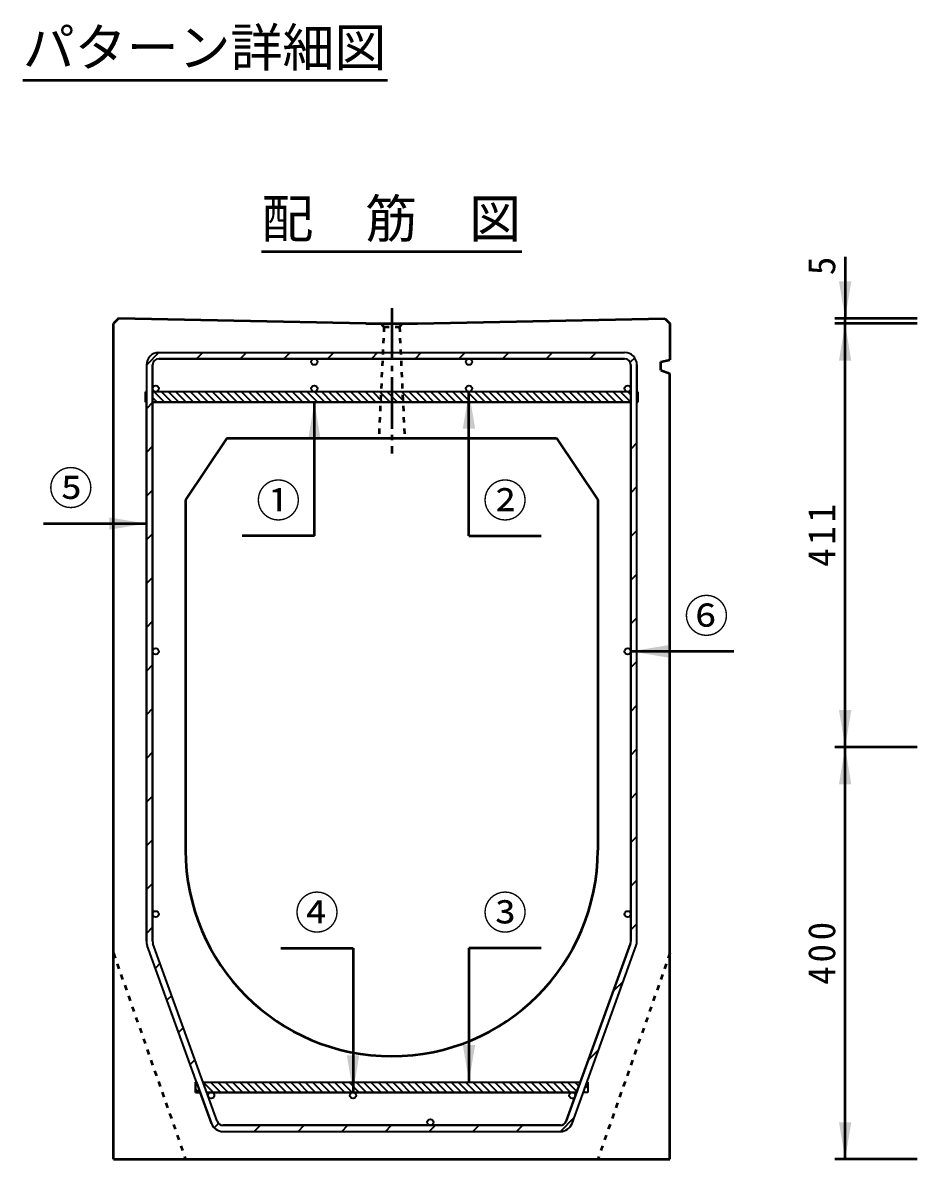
# Model space of a CAD drawing. Units: millimetres, scale not verified. Extents: x 100 to 4105, y 100 to 2870.
# Drawn here: x 1060 to 1928, y 843 to 1946 of the extents above; entities that cross this region are included whole.
import ezdxf
from ezdxf.enums import TextEntityAlignment as Align

# ---------------------------------------------------------------- set-up
doc = ezdxf.new("R2010")
doc.units = ezdxf.units.MM
doc.header["$LTSCALE"] = 5
doc.linetypes.add('USER1', pattern=[2.2, 1, -1.2])
doc.linetypes.add('USER2', pattern=[13.4, 10, -1.2, 1, -1.2])
doc.layers.add('V-nasSTD', color=7, linetype='Continuous', lineweight=50)
doc.styles.add('ＭＳ ゴシック', font='')
doc.styles.get('ＭＳ ゴシック').set_extended_font_data('MS Gothic')

msp = doc.modelspace()

# ---------------------------------------------------------------- hatches: boundary and pattern name
at = {"layer": 'V-nasSTD'}
for points in [[(1851.776, 1694.874), (1857.776, 1658.874), (1863.776, 1694.874)], [(1863.776, 1617.874), (1857.776, 1653.874), (1851.776, 1617.874)], [(1336.776, 1541.827), (1342.776, 1577.827), (1348.776, 1541.827)], [(1498.776, 1551.827), (1492.776, 1587.827), (1486.776, 1551.827)], [(1143.776, 1453.861), (1179.776, 1459.861), (1143.776, 1465.861)], [(1685.776, 1329.827), (1649.776, 1335.827), (1685.776, 1341.827)], [(1851.776, 1278.874), (1857.776, 1242.874), (1863.776, 1278.874)], [(1863.776, 1206.874), (1857.776, 1242.874), (1851.776, 1206.874)], [(1498.776, 953.827), (1492.776, 917.827), (1486.776, 953.827)], [(1374.276, 943.827), (1380.276, 907.827), (1386.276, 943.827)], [(1851.776, 878.874), (1857.776, 842.874), (1863.776, 878.874)]]:
    msp.add_hatch(color=256, dxfattribs=at).paths.add_polyline_path(points)

# ---------------------------------------------------------------- linework, layer by layer
for p, q in [((1059.735, 1890.045), (1413.745, 1890.045)), ((1291.373, 1723.874), (1544.179, 1723.874)), ((1857.776, 1718.874), (1857.776, 1658.874)), ((1152.776, 1658.874), (1147.776, 1653.874)), ((1392.776, 1653.874), (1152.776, 1658.874)), ((1442.776, 1653.874), (1682.776, 1658.874)), ((1682.776, 1658.874), (1687.776, 1653.874)), ((1927.776, 1658.874), (1847.776, 1658.874)), ((1857.776, 1653.874), (1857.776, 1658.874)), ((1147.776, 842.874), (1147.776, 1653.874)), ((1392.776, 1653.874), (1442.776, 1653.874)), ((1687.776, 1653.874), (1687.776, 1618.889)), ((1927.776, 1653.874), (1847.776, 1653.874)), ((1857.776, 1242.874), (1857.776, 1653.874)), ((1678.776, 1616.874), (1687.776, 1618.889)), ((1678.776, 1608.874), (1678.776, 1616.874)), ((1678.776, 1608.874), (1687.776, 1605.516)), ((1687.776, 842.874), (1687.776, 1605.516)), ((1342.776, 1447.827), (1342.776, 1577.827)), ((1492.776, 1447.827), (1492.776, 1587.827)), ((1257.776, 1542.874), (1217.776, 1482.874)), ((1257.776, 1542.874), (1577.776, 1542.874)), ((1577.776, 1542.874), (1617.776, 1482.874)), ((1217.776, 1482.874), (1217.776, 1142.874)), ((1617.776, 1482.874), (1617.776, 1142.874)), ((1079.776, 1459.861), (1179.776, 1459.861)), ((1342.776, 1447.827), (1272.776, 1447.827)), ((1492.776, 1447.827), (1562.776, 1447.827)), ((1749.776, 1335.827), (1649.776, 1335.827)), ((1927.776, 1242.874), (1847.776, 1242.874)), ((1857.776, 842.874), (1857.776, 1242.874)), ((1310.276, 1047.827), (1380.276, 1047.827)), ((1380.276, 1047.827), (1380.276, 907.827)), ((1492.776, 1047.827), (1492.776, 917.827)), ((1562.776, 1047.827), (1492.776, 1047.827)), ((1147.776, 842.874), (1687.776, 842.874)), ((1927.776, 842.874), (1847.776, 842.874))]:
    msp.add_line(p, q, dxfattribs=at)
at = {"layer": 'V-nasSTD', "linetype": 'USER2'}
msp.add_line((1417.776, 1668.874), (1417.776, 1527.874), dxfattribs=at)
at = {"layer": 'V-nasSTD', "linetype": 'USER1'}
for p, q in [((1410.276, 1650.874), (1405.276, 1542.874)), ((1410.276, 1650.874), (1407.276, 1653.874)), ((1407.276, 1653.874), (1428.276, 1653.874)), ((1410.276, 1650.874), (1425.276, 1650.874)), ((1425.276, 1650.874), (1428.276, 1653.874)), ((1425.276, 1650.874), (1430.276, 1542.874)), ((1147.776, 1042.874), (1217.776, 842.874)), ((1687.776, 1042.874), (1617.776, 842.874))]:
    msp.add_line(p, q, dxfattribs=at)
at = {"layer": 'V-nasSTD', "lineweight": 35}
for p, q in [((1191.93, 1625.827), (1179.776, 1613.673)), ((1191.776, 1625.827), (1643.776, 1625.827)), ((1234.357, 1625.827), (1228.357, 1619.827)), ((1276.783, 1625.827), (1270.783, 1619.827)), ((1319.21, 1625.827), (1313.21, 1619.827)), ((1361.636, 1625.827), (1355.636, 1619.827)), ((1404.062, 1625.827), (1398.062, 1619.827)), ((1446.489, 1625.827), (1440.489, 1619.827)), ((1488.915, 1625.827), (1482.915, 1619.827)), ((1531.342, 1625.827), (1525.342, 1619.827)), ((1573.768, 1625.827), (1567.768, 1619.827)), ((1616.194, 1625.827), (1610.194, 1619.827)), ((1179.776, 1613.827), (1179.776, 1054.402)), ((1185.776, 1613.827), (1185.776, 1054.402)), ((1185.776, 1054.402), (1185.776, 1613.827)), ((1643.776, 1619.827), (1191.776, 1619.827)), ((1191.776, 1619.827), (1643.776, 1619.827)), ((1653.564, 1620.77), (1649.196, 1616.402)), ((1649.776, 1054.402), (1649.776, 1613.827)), ((1649.776, 1613.827), (1649.776, 1054.402)), ((1649.776, 1577.827), (1649.776, 1613.827)), ((1649.776, 1613.827), (1649.776, 1587.827)), ((1655.776, 1054.402), (1655.776, 1613.827)), ((1655.776, 1577.827), (1655.776, 1613.827)), ((1655.776, 1613.827), (1655.776, 1587.827)), ((1178.776, 1587.827), (1178.776, 1577.827)), ((1179.776, 1587.827), (1178.776, 1587.827)), ((1178.776, 1577.827), (1178.776, 1587.827)), ((1178.776, 1587.827), (1179.776, 1587.827)), ((1178.776, 1582.095), (1179.776, 1581.095)), ((1178.776, 1577.827), (1179.776, 1577.827)), ((1179.776, 1577.827), (1178.776, 1577.827)), ((1179.776, 1587.827), (1179.776, 1054.402)), ((1179.776, 1054.402), (1179.776, 1577.827)), ((1649.776, 1587.827), (1185.776, 1587.827)), ((1649.776, 1587.827), (1185.776, 1587.827)), ((1185.776, 1582.166), (1190.115, 1577.827)), ((1649.776, 1577.827), (1185.776, 1577.827)), ((1185.776, 1577.827), (1649.776, 1577.827)), ((1187.186, 1587.827), (1197.186, 1577.827)), ((1194.257, 1587.827), (1204.257, 1577.827)), ((1201.328, 1587.827), (1211.328, 1577.827)), ((1208.399, 1587.827), (1218.399, 1577.827)), ((1215.47, 1587.827), (1225.47, 1577.827)), ((1222.541, 1587.827), (1232.541, 1577.827)), ((1229.612, 1587.827), (1239.612, 1577.827)), ((1236.683, 1587.827), (1246.683, 1577.827)), ((1243.754, 1587.827), (1253.754, 1577.827)), ((1250.826, 1587.827), (1260.826, 1577.827)), ((1257.897, 1587.827), (1267.897, 1577.827)), ((1264.968, 1587.827), (1274.968, 1577.827)), ((1272.039, 1587.827), (1282.039, 1577.827)), ((1279.11, 1587.827), (1289.11, 1577.827)), ((1286.181, 1587.827), (1296.181, 1577.827)), ((1293.252, 1587.827), (1303.252, 1577.827)), ((1300.323, 1587.827), (1310.323, 1577.827)), ((1307.394, 1587.827), (1317.394, 1577.827)), ((1314.465, 1587.827), (1324.465, 1577.827)), ((1321.536, 1587.827), (1331.536, 1577.827)), ((1328.607, 1587.827), (1338.607, 1577.827)), ((1335.678, 1587.827), (1345.678, 1577.827)), ((1342.749, 1587.827), (1352.749, 1577.827)), ((1349.82, 1587.827), (1359.82, 1577.827)), ((1356.892, 1587.827), (1366.892, 1577.827)), ((1363.963, 1587.827), (1373.963, 1577.827)), ((1371.034, 1587.827), (1381.034, 1577.827)), ((1378.105, 1587.827), (1388.105, 1577.827)), ((1385.176, 1587.827), (1395.176, 1577.827)), ((1392.247, 1587.827), (1402.247, 1577.827)), ((1399.318, 1587.827), (1409.318, 1577.827)), ((1406.389, 1587.827), (1416.389, 1577.827)), ((1413.46, 1587.827), (1423.46, 1577.827)), ((1420.531, 1587.827), (1430.531, 1577.827)), ((1427.602, 1587.827), (1437.602, 1577.827)), ((1434.673, 1587.827), (1444.673, 1577.827)), ((1441.744, 1587.827), (1451.744, 1577.827)), ((1448.815, 1587.827), (1458.815, 1577.827)), ((1455.886, 1587.827), (1465.886, 1577.827)), ((1462.958, 1587.827), (1472.958, 1577.827)), ((1470.029, 1587.827), (1480.029, 1577.827)), ((1477.1, 1587.827), (1487.1, 1577.827)), ((1484.171, 1587.827), (1494.171, 1577.827)), ((1491.242, 1587.827), (1501.242, 1577.827)), ((1498.313, 1587.827), (1508.313, 1577.827)), ((1505.384, 1587.827), (1515.384, 1577.827)), ((1512.455, 1587.827), (1522.455, 1577.827)), ((1519.526, 1587.827), (1529.526, 1577.827)), ((1526.597, 1587.827), (1536.597, 1577.827)), ((1533.668, 1587.827), (1543.668, 1577.827)), ((1540.739, 1587.827), (1550.739, 1577.827)), ((1547.81, 1587.827), (1557.81, 1577.827)), ((1554.881, 1587.827), (1564.881, 1577.827)), ((1561.952, 1587.827), (1571.952, 1577.827)), ((1569.024, 1587.827), (1579.024, 1577.827)), ((1576.095, 1587.827), (1586.095, 1577.827)), ((1583.166, 1587.827), (1593.166, 1577.827)), ((1590.237, 1587.827), (1600.237, 1577.827)), ((1597.308, 1587.827), (1607.308, 1577.827)), ((1604.379, 1587.827), (1614.379, 1577.827)), ((1611.45, 1587.827), (1621.45, 1577.827)), ((1618.521, 1587.827), (1628.521, 1577.827)), ((1625.592, 1587.827), (1635.592, 1577.827)), ((1632.663, 1587.827), (1642.663, 1577.827)), ((1639.734, 1587.827), (1649.734, 1577.827)), ((1646.805, 1587.827), (1649.776, 1584.856)), ((1655.776, 1587.827), (1656.776, 1587.827)), ((1655.776, 1587.827), (1656.776, 1587.827)), ((1655.776, 1585.927), (1656.776, 1584.927)), ((1655.776, 1578.856), (1656.776, 1577.856)), ((1655.776, 1577.827), (1656.776, 1577.827)), ((1656.776, 1577.827), (1655.776, 1577.827)), ((1656.776, 1587.827), (1656.776, 1577.827)), ((1656.776, 1587.827), (1656.776, 1577.827)), ((1185.776, 1577.246), (1179.776, 1571.246)), ((1185.776, 1534.82), (1179.776, 1528.82)), ((1655.776, 1538.13), (1649.776, 1532.13)), ((1185.776, 1492.394), (1179.776, 1486.394)), ((1655.776, 1495.703), (1649.776, 1489.703)), ((1185.776, 1449.967), (1179.776, 1443.967)), ((1655.776, 1453.277), (1649.776, 1447.277)), ((1185.776, 1407.541), (1179.776, 1401.541)), ((1655.776, 1410.85), (1649.776, 1404.85)), ((1655.776, 1368.424), (1649.776, 1362.424)), ((1185.776, 1365.114), (1179.776, 1359.114)), ((1649.776, 1319.997), (1655.776, 1325.997)), ((1185.776, 1322.688), (1179.776, 1316.688)), ((1185.776, 1280.262), (1179.776, 1274.262)), ((1649.776, 1277.571), (1655.776, 1283.571)), ((1185.776, 1237.835), (1179.776, 1231.835)), ((1649.776, 1235.145), (1655.776, 1241.145)), ((1185.776, 1195.409), (1179.776, 1189.409)), ((1649.776, 1192.718), (1655.776, 1198.718)), ((1185.776, 1152.982), (1179.776, 1146.982)), ((1649.776, 1150.292), (1655.776, 1156.292)), ((1185.776, 1110.556), (1179.776, 1104.556)), ((1649.776, 1107.865), (1655.776, 1113.865)), ((1649.776, 1065.439), (1655.776, 1071.439)), ((1185.776, 1068.13), (1179.776, 1062.13)), ((1242.808, 877.751), (1180.489, 1050.327)), ((1248.452, 879.789), (1186.133, 1052.364)), ((1248.452, 879.789), (1186.133, 1052.364)), ((1587.101, 879.789), (1649.419, 1052.364)), ((1649.419, 1052.364), (1587.101, 879.789)), ((1592.744, 877.751), (1655.063, 1050.327)), ((1193.112, 1033.039), (1188.425, 1028.352)), ((1632.628, 1005.864), (1642.613, 1015.849)), ((1204.368, 1001.868), (1199.681, 997.181)), ((1215.624, 970.698), (1210.937, 966.011)), ((1608.648, 939.458), (1618.632, 949.443)), ((1226.88, 939.527), (1222.193, 934.841)), ((1227.337, 917.827), (1228.337, 917.827)), ((1227.337, 917.827), (1227.337, 907.827)), ((1227.337, 907.827), (1227.337, 917.827)), ((1227.337, 917.827), (1228.337, 917.827)), ((1227.861, 917.827), (1228.605, 917.083)), ((1228.337, 917.827), (1242.808, 877.751)), ((1234.716, 917.827), (1600.837, 917.827)), ((1234.716, 917.827), (1600.837, 917.827)), ((1234.932, 917.827), (1244.932, 907.827)), ((1242.003, 917.827), (1252.003, 907.827)), ((1249.074, 917.827), (1259.074, 907.827)), ((1256.145, 917.827), (1266.145, 907.827)), ((1263.216, 917.827), (1273.216, 907.827)), ((1270.287, 917.827), (1280.287, 907.827)), ((1277.358, 917.827), (1287.358, 907.827)), ((1284.429, 917.827), (1294.429, 907.827)), ((1291.5, 917.827), (1301.5, 907.827)), ((1298.572, 917.827), (1308.572, 907.827)), ((1305.643, 917.827), (1315.643, 907.827)), ((1312.714, 917.827), (1322.714, 907.827)), ((1319.785, 917.827), (1329.785, 907.827)), ((1326.856, 917.827), (1336.856, 907.827)), ((1333.927, 917.827), (1343.927, 907.827)), ((1340.998, 917.827), (1350.998, 907.827)), ((1348.069, 917.827), (1358.069, 907.827)), ((1355.14, 917.827), (1365.14, 907.827)), ((1362.211, 917.827), (1372.211, 907.827)), ((1369.282, 917.827), (1379.282, 907.827)), ((1376.353, 917.827), (1386.353, 907.827)), ((1383.424, 917.827), (1393.424, 907.827)), ((1390.495, 917.827), (1400.495, 907.827)), ((1397.566, 917.827), (1407.566, 907.827)), ((1404.638, 917.827), (1414.638, 907.827)), ((1411.709, 917.827), (1421.709, 907.827)), ((1418.78, 917.827), (1428.78, 907.827)), ((1425.851, 917.827), (1435.851, 907.827)), ((1432.922, 917.827), (1442.922, 907.827)), ((1439.993, 917.827), (1449.993, 907.827)), ((1447.064, 917.827), (1457.064, 907.827)), ((1454.135, 917.827), (1464.135, 907.827)), ((1461.206, 917.827), (1471.206, 907.827)), ((1468.277, 917.827), (1478.277, 907.827)), ((1475.348, 917.827), (1485.348, 907.827)), ((1482.419, 917.827), (1492.419, 907.827)), ((1489.49, 917.827), (1499.49, 907.827)), ((1496.561, 917.827), (1506.561, 907.827)), ((1503.633, 917.827), (1513.633, 907.827)), ((1510.704, 917.827), (1520.704, 907.827)), ((1517.775, 917.827), (1527.775, 907.827)), ((1524.846, 917.827), (1534.846, 907.827)), ((1531.917, 917.827), (1541.917, 907.827)), ((1538.988, 917.827), (1548.988, 907.827)), ((1546.059, 917.827), (1556.059, 907.827)), ((1553.13, 917.827), (1563.13, 907.827)), ((1560.201, 917.827), (1570.201, 907.827)), ((1567.272, 917.827), (1577.272, 907.827)), ((1574.343, 917.827), (1584.343, 907.827)), ((1581.414, 917.827), (1591.414, 907.827)), ((1588.485, 917.827), (1597.56, 908.753)), ((1595.556, 917.827), (1599.436, 913.948)), ((1607.216, 917.827), (1608.216, 917.827)), ((1607.216, 917.827), (1608.216, 917.827)), ((1608.216, 917.827), (1608.216, 907.827)), ((1608.216, 917.827), (1608.216, 907.827)), ((1227.337, 911.28), (1230.79, 907.827)), ((1227.337, 907.827), (1231.948, 907.827)), ((1231.948, 907.827), (1227.337, 907.827)), ((1242.808, 877.751), (1231.948, 907.827)), ((1238.327, 907.827), (1597.225, 907.827)), ((1597.225, 907.827), (1238.327, 907.827)), ((1587.101, 879.789), (1597.225, 907.827)), ((1608.216, 907.827), (1603.605, 907.827)), ((1608.216, 907.827), (1603.605, 907.827)), ((1604.122, 909.261), (1605.556, 907.827)), ((1605.998, 914.456), (1608.216, 912.239)), ((1581.443, 869.827), (1594.652, 883.036)), ((1245.578, 873.373), (1249.821, 877.616)), ((1254.095, 875.827), (1581.457, 875.827)), ((1581.457, 875.827), (1254.095, 875.827)), ((1284.458, 869.827), (1290.458, 875.827)), ((1326.885, 869.827), (1332.885, 875.827)), ((1369.311, 869.827), (1375.311, 875.827)), ((1411.738, 869.827), (1417.738, 875.827)), ((1454.164, 869.827), (1460.164, 875.827)), ((1496.591, 869.827), (1502.591, 875.827)), ((1539.017, 869.827), (1545.017, 875.827)), ((1254.095, 869.827), (1581.457, 869.827))]:
    msp.add_line(p, q, dxfattribs=at)
for centre in [(1342.776, 1616.827), (1492.776, 1616.827), (1188.776, 1590.827), (1342.776, 1590.827), (1492.776, 1590.827), (1646.776, 1590.827), (1188.776, 1335.827), (1646.776, 1335.827), (1188.776, 1080.827), (1646.776, 1080.827), (1242.6, 904.827), (1380.276, 904.827), (1592.953, 904.827), (1455.276, 878.827)]:
    msp.add_circle(centre, 3, dxfattribs=at)
for centre, radius, start, end in [((1191.776, 1613.827), 12, 90, 180), ((1643.776, 1613.827), 12, 0, 90), ((1191.776, 1613.827), 6, 90, 180), ((1191.776, 1613.827), 6, 90, 180), ((1643.776, 1613.827), 6, 0, 90), ((1643.776, 1613.827), 6, 0, 90), ((1191.776, 1054.402), 12, 180, 199.85521), ((1191.776, 1054.402), 6, 180, 199.85521), ((1191.776, 1054.402), 6, 180, 199.85522), ((1643.776, 1054.402), 6, 340.14479, 0), ((1643.776, 1054.402), 6, 340.14479, 0), ((1643.776, 1054.402), 12, 340.14479, 0), ((1254.095, 881.827), 12, 199.85521, 270), ((1254.095, 881.827), 6, 199.85521, 270), ((1254.095, 881.827), 6, 199.85521, 270), ((1581.457, 881.827), 6, 270, 340.14479), ((1581.457, 881.827), 6, 270, 340.14479), ((1581.457, 881.827), 12, 270, 340.14479)]:
    msp.add_arc(centre, radius, start, end, dxfattribs=at)
at = {"layer": 'V-nasSTD'}
for start, end in [(180, 270), (270, 0)]:
    msp.add_arc((1417.776, 1142.874), 200, start, end, dxfattribs=at)

# ---------------------------------------------------------------- texts
at = {"layer": 'V-nasSTD', "style": 'ＭＳ ゴシック'}
for s, height, p in [('パターン詳細図', 36.95, (1059.735, 1940.445)), ('配\u3000筋\u3000図', 36.95, (1291.373, 1774.274)), ('⑤', 31.67, (1084.776, 1510.061)), ('①', 31.67, (1286.176, 1498.027)), ('②', 31.67, (1506.176, 1498.027)), ('⑥', 31.67, (1701.576, 1386.027)), ('④', 31.67, (1323.676, 1098.027)), ('③', 31.67, (1506.176, 1098.027))]:
    msp.add_text(s, height=height, dxfattribs=at).set_placement(p, align=Align.TOP_LEFT)
msp.add_text('5', height=26.39, rotation=90, dxfattribs=at).set_placement((1821.776, 1700.874), align=Align.TOP_LEFT)
at = {"layer": 'V-nasSTD', "char_height": 26.39, "attachment_point": 1, "rotation": 90, "style": 'ＭＳ ゴシック'}
for s, insert in [('\\T1.2;411', (1821.776, 1417.774)), ('\\T1.2;400', (1821.776, 1012.274))]:
    msp.add_mtext(s, dxfattribs=dict(at, insert=insert))

doc.saveas('drawing.dxf')
